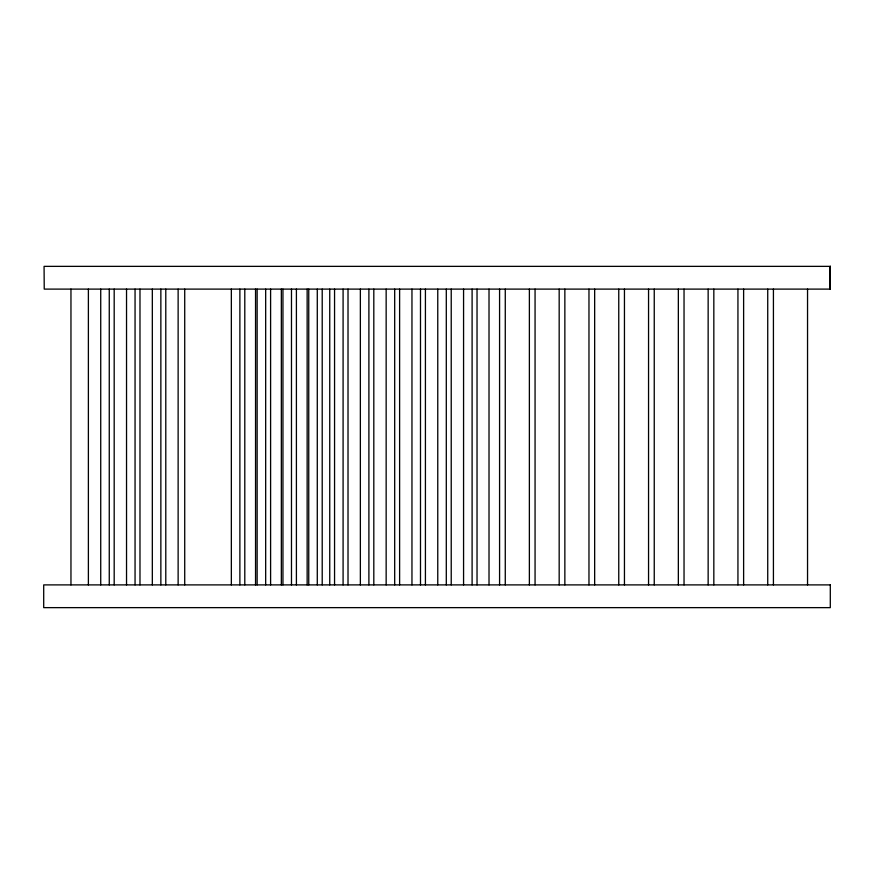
<?xml version="1.0" encoding="UTF-8"?>
<svg xmlns="http://www.w3.org/2000/svg" width="874" height="874" viewBox="0 0 874 874"><rect width="100%" height="100%" fill="white"/><g stroke="black" fill="none" stroke-linecap="round" stroke-linejoin="round"><path stroke-width="1.31" d="M807.543 289.108L807.543 584.892M773.424 289.108L773.424 584.892M767.733 289.108L767.733 584.892M743.621 289.108L743.621 584.892M737.94 289.108L737.94 584.892M713.829 289.108L713.829 584.892M708.148 289.108L708.148 584.892M684.036 289.108L684.036 584.892M678.344 289.108L678.344 584.892M654.244 289.108L654.244 584.892M648.552 289.108L648.552 584.892M624.451 289.108L624.451 584.892M618.759 289.108L618.759 584.892M594.659 289.108L594.659 584.892M588.967 289.108L588.967 584.892M564.855 289.108L564.855 584.892M559.174 289.108L559.174 584.892M535.063 289.108L535.063 584.892M529.382 289.108L529.371 584.892M505.27 289.108L505.27 584.892M499.578 289.108L499.578 584.892M489.014 289.108L489.014 584.892M477.029 289.108L477.029 584.892M472.102 289.108L472.102 584.892M463.57 289.108L463.57 584.892M451.224 289.108L451.224 584.892M446.297 289.108L446.297 584.892M437.765 289.108L437.765 584.892M425.419 289.108L425.419 584.892M420.492 289.108L420.492 584.892M411.96 289.108L411.96 584.892M399.615 289.108L399.615 584.892M394.687 289.108L394.687 584.892M386.155 289.108L386.155 584.892M373.81 289.108L373.81 584.892M368.894 289.108L368.894 584.892M360.361 289.108L360.361 584.892M348.016 289.108L348.016 584.892M343.089 289.108L343.089 584.892M334.556 289.108L334.556 584.892M329.749 289.108L329.749 584.892M322.211 289.108L322.211 584.892M317.284 289.108L317.284 584.892M308.751 289.108L308.751 584.892M307.145 289.108L307.145 584.892M296.406 289.108L296.406 584.892M291.479 289.108L291.479 584.892M282.947 289.108L282.947 584.892M281.341 289.108L281.341 584.892M270.601 289.108L270.601 584.892M265.674 289.108L265.674 584.892M257.142 289.108L257.142 584.892M255.547 289.108L255.547 584.892M244.796 289.108L244.796 584.892M239.88 289.108L239.88 584.892M231.348 289.108L231.348 584.892M184.72 289.108L184.72 584.892M178.132 289.108L178.132 584.892M165.787 289.108L165.787 584.892M160.86 289.108L160.86 584.892M152.327 289.108L152.327 584.892M139.982 289.108L139.982 584.892M135.055 289.108L135.055 584.892M126.533 289.108L126.533 584.892M114.188 289.108L114.188 584.892M109.261 289.108L109.261 584.892M100.729 289.108L100.729 584.892M88.383 289.108L88.383 584.892M70.958 289.108L70.958 584.892M830.3 266.362L830.3 289.108L44.235 289.108L44.071 266.362L830.3 266.362L830.3 289.108L830.3 266.362M830.3 584.892L43.7 584.892L43.7 607.638L830.3 607.638L830.3 584.892"/></g></svg>
